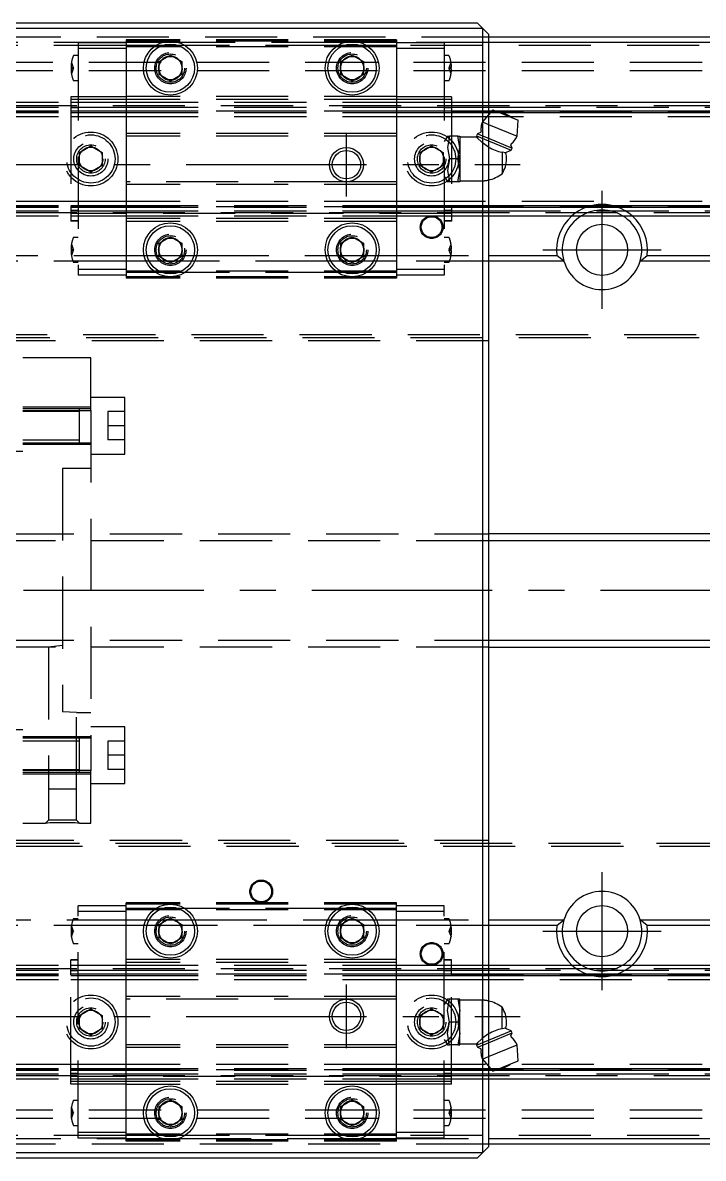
# Model space of a CAD drawing. Extents: x -12 to 851, y -348 to 120.
# Drawn here: x 308 to 427.8, y -100 to 100 of the extents above; entities that cross this region are included whole.
import ezdxf

# ---------------------------------------------------------------- set-up
doc = ezdxf.new("R2010")
doc.units = 0
doc.linetypes.add('CENTER', pattern=[50.8, 31.75, -6.35, 6.35, -6.35])
doc.linetypes.add('DASHED', pattern=[19.05, 12.7, -6.35])
doc.layers.get('0').update_dxf_attribs({"linetype": 'CONTINUOUS'})
doc.layers.add('CENTER', color=1, linetype='CENTER')

msp = doc.modelspace()

# ---------------------------------------------------------------- linework, layer by layer
at = {"color": 7, "linetype": 'CONTINUOUS'}
for p, q in [((192, 100), (388, 100)), ((388, 100), (389, 99)), ((389, 99), (191, 99)), ((389, 99), (390, 98)), ((389, -99), (389, 99)), ((390, 98), (390, -98)), ((390, 97.5), (578, 97.5)), ((579, 96.5), (390, 96.5)), ((332, 93.15), (334, 94.31)), ((334, 94.31), (336, 93.15)), ((364, 93.15), (366, 94.31)), ((366, 94.31), (368, 93.15)), ((332, 90.85), (332, 93.15)), ((336, 93.15), (336, 90.85)), ((364, 90.85), (364, 93.15)), ((368, 93.15), (368, 90.85)), ((334, 89.69), (332, 90.85)), ((336, 90.85), (334, 89.69)), ((366, 89.69), (364, 90.85)), ((368, 90.85), (366, 89.69)), ((390, 86), (580, 86)), ((390.8, 84.68), (390, 83.76)), ((390, 84.48), (390.63, 84.48)), ((390, 84.2), (390.38, 84.2)), ((390.8, 84.68), (395.23, 82.84)), ((391.27, 84.48), (580, 84.48)), ((391.95, 84.2), (580, 84.2)), ((390, 82.09), (395.03, 80)), ((395.03, 80), (395.23, 82.84)), ((390, 79.66), (394.17, 77.93)), ((390, 79.22), (394.02, 77.56)), ((394.17, 77.93), (393.96, 78.44)), ((393.06, 77.07), (392.4, 77.18)), ((392.4, 77.18), (392.4, 73.4)), ((392.9, 77.09), (394.02, 77.56)), ((394.02, 77.56), (394.17, 77.93)), ((390, 67.8), (580, 67.8)), ((390, 67.52), (580, 67.52)), ((390, 66), (580, 66)), ((332, 61.15), (334, 62.31)), ((334, 62.31), (336, 61.15)), ((364, 61.15), (366, 62.31)), ((366, 62.31), (368, 61.15)), ((332, 58.85), (332, 61.15)), ((336, 61.15), (336, 58.85)), ((364, 58.85), (364, 61.15)), ((368, 61.15), (368, 58.85)), ((334, 57.69), (332, 58.85)), ((336, 58.85), (334, 57.69)), ((366, 57.69), (364, 58.85)), ((368, 58.85), (366, 57.69)), ((390, 59), (402.06, 59)), ((403.29, 58), (390, 58)), ((403.29, 58), (402.06, 59)), ((416.71, 58), (417.94, 59)), ((523.29, 58), (416.71, 58)), ((417.94, 59), (522.06, 59)), ((523, 10), (390, 10)), ((390, -10), (523, -10)), ((332, -58.85), (334, -57.69)), ((334, -57.69), (336, -58.85)), ((364, -58.85), (366, -57.69)), ((366, -57.69), (368, -58.85)), ((390, -58), (403.29, -58)), ((402.06, -59), (403.29, -58)), ((416.71, -58), (523.29, -58)), ((417.94, -59), (416.71, -58)), ((332, -61.15), (332, -58.85)), ((336, -58.85), (336, -61.15)), ((364, -61.15), (364, -58.85)), ((368, -58.85), (368, -61.15)), ((402.06, -59), (390, -59)), ((522.06, -59), (417.94, -59)), ((334, -62.31), (332, -61.15)), ((336, -61.15), (334, -62.31)), ((366, -62.31), (364, -61.15)), ((368, -61.15), (366, -62.31)), ((390, -66), (580, -66)), ((390, -67.52), (580, -67.52)), ((390, -67.8), (580, -67.8)), ((392.4, -77.18), (392.4, -73.4)), ((390, -79.22), (394.02, -77.56)), ((390, -79.66), (394.17, -77.93)), ((393.06, -77.07), (392.4, -77.18)), ((394.02, -77.56), (392.9, -77.09)), ((393.96, -78.44), (394.17, -77.93)), ((394.17, -77.93), (394.02, -77.56)), ((390, -82.09), (395.03, -80)), ((395.23, -82.84), (395.03, -80)), ((390, -83.76), (390.8, -84.68)), ((390.8, -84.68), (395.23, -82.84)), ((390, -84.2), (390.38, -84.2)), ((390, -84.48), (390.63, -84.48)), ((390, -86), (580, -86)), ((391.27, -84.48), (580, -84.48)), ((391.95, -84.2), (580, -84.2)), ((332, -90.85), (334, -89.69)), ((334, -89.69), (336, -90.85)), ((364, -90.85), (366, -89.69)), ((366, -89.69), (368, -90.85)), ((332, -93.15), (332, -90.85)), ((336, -90.85), (336, -93.15)), ((364, -93.15), (364, -90.85)), ((368, -90.85), (368, -93.15)), ((334, -94.31), (332, -93.15)), ((336, -93.15), (334, -94.31)), ((366, -94.31), (364, -93.15)), ((368, -93.15), (366, -94.31)), ((390, -98), (389, -99)), ((390, -96.5), (579, -96.5)), ((578, -97.5), (390, -97.5)), ((191, -99), (389, -99)), ((388, -100), (192, -100)), ((389, -99), (388, -100))]:
    msp.add_line(p, q, dxfattribs=at)
at = {"color": 3, "linetype": 'DASHED'}
for p, q in [((302, 97.5), (390, 97.5)), ((326.2, 96.5), (302, 96.5)), ((326.2, 96.45), (317.77, 96.45)), ((317.77, 96.45), (317.77, 95.45)), ((326.2, 97), (326.2, 96)), ((373.8, 97), (326.2, 97)), ((373.8, 96.75), (326.2, 96.75)), ((332.48, 96.5), (326.2, 96.5)), ((335.52, 96.5), (332.48, 96.5)), ((364.48, 96.5), (335.52, 96.5)), ((367.52, 96.5), (364.48, 96.5)), ((373.8, 96.5), (367.52, 96.5)), ((373.8, 97), (373.8, 96)), ((390, 96.5), (373.8, 96.5)), ((382.23, 96.45), (373.8, 96.45)), ((579.5, 96), (373.8, 96)), ((382.23, 96.45), (382.23, 95.45)), ((326.2, 96), (253.8, 96)), ((317.77, 94.2), (316.99, 94.2)), ((317.77, 95.45), (317.77, 56.55)), ((326.2, 95.45), (317.77, 95.45)), ((326.2, 96), (326.2, 87)), ((331.44, 96), (326.2, 96)), ((373.8, 95.75), (326.2, 95.75)), ((332.56, 96), (331.44, 96)), ((335.44, 96), (332.56, 96)), ((336.56, 96), (335.44, 96)), ((363.44, 96), (336.56, 96)), ((364.56, 96), (363.44, 96)), ((367.44, 96), (364.56, 96)), ((368.56, 96), (367.44, 96)), ((373.8, 96), (368.56, 96)), ((373.8, 96), (373.8, 87)), ((382.23, 95.45), (373.8, 95.45)), ((382.23, 95.45), (382.23, 56.55)), ((383.01, 94.2), (382.23, 94.2)), ((580, 93), (0, 93)), ((316.5, 92.1), (316.58, 92.1)), ((316.58, 93), (316.9, 92.1)), ((316.58, 92.1), (316.9, 92.1)), ((316.58, 92.1), (316.58, 91.9)), ((316.9, 92.1), (316.94, 92)), ((331.5, 92), (331.53, 92.41)), ((363.5, 92), (363.53, 92.41)), ((383.1, 92.1), (383.06, 92)), ((383.1, 92.1), (383.42, 93)), ((383.42, 92.1), (383.1, 92.1)), ((383.42, 91.9), (383.42, 92.1)), ((383.42, 92.1), (383.5, 92.1)), ((580, 91.5), (0, 91.5)), ((316.58, 91.9), (316.5, 91.9)), ((316.9, 91.9), (316.58, 91)), ((316.58, 91.9), (316.9, 91.9)), ((316.9, 91.9), (316.94, 92)), ((383.1, 91.9), (383.06, 92)), ((383.42, 91), (383.1, 91.9)), ((383.42, 91.9), (383.1, 91.9)), ((383.5, 91.9), (383.42, 91.9)), ((316.99, 89.8), (317.77, 89.8)), ((382.23, 89.8), (383.01, 89.8)), ((263.5, 86), (316.5, 86)), ((317.77, 86.93), (316.5, 86.93)), ((316.5, 86.93), (316.5, 84.33)), ((317.77, 86.92), (316.5, 86.92)), ((317.77, 86.46), (316.5, 86.46)), ((316.5, 86), (326.2, 86)), ((326.2, 86.93), (317.77, 86.93)), ((326.2, 86.46), (317.77, 86.46)), ((326.2, 87), (326.2, 86.5)), ((373.8, 87), (326.2, 87)), ((326.2, 86.5), (326.2, 80.5)), ((373.8, 86.5), (326.2, 86.5)), ((326.2, 86), (373.8, 86)), ((373.8, 87), (373.8, 86.5)), ((382.23, 86.93), (373.8, 86.93)), ((373.8, 86.5), (373.8, 80.5)), ((382.23, 86.46), (373.8, 86.46)), ((373.8, 86), (383.5, 86)), ((383.5, 86.93), (382.23, 86.93)), ((383.5, 86.92), (382.23, 86.92)), ((383.5, 86.46), (382.23, 86.46)), ((383.5, 86.93), (383.5, 84.33)), ((383.5, 86), (390, 86)), ((0, 85.4), (580, 85.4)), ((263.5, 85.15), (316.5, 85.15)), ((263.5, 84.48), (316.5, 84.48)), ((263.5, 84.42), (316.5, 84.42)), ((263.5, 84.2), (316.5, 84.2)), ((316.5, 85.15), (326.2, 85.15)), ((316.5, 85.08), (317.77, 85.08)), ((316.5, 84.48), (326.2, 84.48)), ((326.2, 84.42), (316.5, 84.42)), ((316.5, 84.33), (316.5, 67.67)), ((316.5, 84.2), (326.2, 84.2)), ((326.2, 85.15), (373.8, 85.15)), ((326.2, 84.48), (373.8, 84.48)), ((373.8, 84.42), (326.2, 84.42)), ((326.2, 84.2), (373.8, 84.2)), ((373.8, 85.15), (383.5, 85.15)), ((373.8, 84.48), (383.5, 84.48)), ((383.5, 84.42), (373.8, 84.42)), ((373.8, 84.2), (383.5, 84.2)), ((382.23, 85.08), (383.5, 85.08)), ((383.5, 85.15), (390, 85.15)), ((383.5, 84.48), (390, 84.48)), ((383.5, 84.42), (580, 84.42)), ((383.5, 84.33), (383.5, 67.67)), ((383.5, 84.2), (390, 84.2)), ((390, 85.15), (580, 85.15)), ((390.38, 84.2), (391.95, 84.2)), ((390.63, 84.48), (391.27, 84.48)), ((263.5, 83.5), (316.5, 83.5)), ((316.5, 83.5), (326.2, 83.5)), ((326.2, 83.5), (373.8, 83.5)), ((373.8, 83.5), (383.5, 83.5)), ((383.5, 83.5), (580, 83.5)), ((390, 83.76), (388.93, 82.53)), ((388.93, 82.53), (390, 82.09)), ((326.2, 80.5), (326.2, 80)), ((373.8, 80.5), (326.2, 80.5)), ((373.8, 80.5), (373.8, 80)), ((388.07, 80.45), (387.92, 80.08)), ((387.92, 80.08), (388.1, 79.64)), ((387.92, 80.08), (390, 79.22)), ((388.58, 80.66), (388.07, 80.45)), ((388.07, 80.45), (390, 79.66)), ((318, 77.15), (320, 78.31)), ((320, 78.31), (322, 77.15)), ((326.2, 80), (326.2, 72)), ((373.8, 80), (326.2, 80)), ((373.8, 80), (373.8, 72)), ((378, 77.15), (380, 78.31)), ((380, 78.31), (382, 77.15)), ((382.78, 80), (382.23, 79.06)), ((382.78, 80), (383.13, 80)), ((383.13, 80), (382.78, 78)), ((384.6, 80), (383.13, 80)), ((384.6, 80), (384.96, 80)), ((384.96, 78), (384.6, 80)), ((384.96, 80), (384.96, 78)), ((387.92, 79.85), (384.96, 79.85)), ((388.96, 78.83), (387.92, 79.85)), ((390, 78.1), (388.96, 78.83)), ((388.96, 78.83), (388.96, 72.15)), ((317.5, 76), (317.53, 76.41)), ((318, 74.85), (318, 77.15)), ((322, 77.15), (322, 74.85)), ((377.5, 76), (377.53, 76.41)), ((378, 74.85), (378, 77.15)), ((382, 77.15), (382, 74.85)), ((382.78, 78), (383.13, 76)), ((384.6, 76), (384.96, 78)), ((384.96, 78), (384.96, 74)), ((320, 73.69), (318, 74.85)), ((322, 74.85), (320, 73.69)), ((380, 73.69), (378, 74.85)), ((382, 74.85), (380, 73.69)), ((383.13, 76), (382.78, 74)), ((384.6, 76), (383.13, 76)), ((384.96, 74), (384.6, 76)), ((382.23, 72.94), (382.78, 72)), ((382.78, 74), (383.13, 72)), ((384.6, 72), (384.96, 74)), ((384.96, 74), (384.96, 72)), ((384.96, 72.15), (388.96, 72.15)), ((326.2, 72), (326.2, 71.5)), ((365, 72), (326.2, 72)), ((326.2, 71.5), (326.2, 65.5)), ((373.8, 71.5), (326.2, 71.5)), ((373.8, 72), (365, 72)), ((373.8, 72), (373.8, 71.5)), ((373.8, 71.5), (373.8, 65.5)), ((383.13, 72), (382.78, 72)), ((384.6, 72), (383.13, 72)), ((384.96, 72), (384.6, 72)), ((316.5, 68.5), (263.5, 68.5)), ((326.2, 68.5), (316.5, 68.5)), ((373.8, 68.5), (326.2, 68.5)), ((383.5, 68.5), (373.8, 68.5)), ((580, 68.5), (383.5, 68.5)), ((0, 66.6), (580, 66.6)), ((263.5, 67.8), (316.5, 67.8)), ((263.5, 67.58), (316.5, 67.58)), ((263.5, 67.52), (316.5, 67.52)), ((263.5, 66.85), (316.5, 66.85)), ((263.5, 66), (316.5, 66)), ((316.5, 67.8), (326.2, 67.8)), ((316.5, 67.67), (316.5, 65.07)), ((326.2, 67.58), (316.5, 67.58)), ((316.5, 67.52), (326.2, 67.52)), ((317.77, 66.92), (316.5, 66.92)), ((316.5, 66.85), (326.2, 66.85)), ((383.5, 66.4), (316.5, 66.4)), ((316.5, 66), (326.2, 66)), ((326.2, 67.8), (373.8, 67.8)), ((373.8, 67.58), (326.2, 67.58)), ((326.2, 67.52), (373.8, 67.52)), ((326.2, 66.85), (373.8, 66.85)), ((326.2, 66), (373.8, 66)), ((373.8, 67.8), (383.5, 67.8)), ((383.5, 67.58), (373.8, 67.58)), ((373.8, 67.52), (383.5, 67.52)), ((373.8, 66.85), (383.5, 66.85)), ((373.8, 66), (383.5, 66)), ((383.5, 66.92), (382.23, 66.92)), ((383.5, 67.8), (390, 67.8)), ((383.5, 67.67), (383.5, 65.07)), ((383.5, 67.58), (580, 67.58)), ((383.5, 67.52), (390, 67.52)), ((383.5, 66.85), (390, 66.85)), ((383.5, 66), (390, 66)), ((390, 66.85), (580, 66.85)), ((317.77, 65.08), (316.5, 65.08)), ((317.77, 65.07), (316.5, 65.07)), ((326.2, 65.5), (326.2, 65)), ((373.8, 65.5), (326.2, 65.5)), ((326.2, 65), (326.2, 56)), ((373.8, 65), (326.2, 65)), ((373.8, 65.5), (373.8, 65)), ((373.8, 65), (373.8, 56)), ((383.5, 65.08), (382.23, 65.08)), ((383.5, 65.07), (382.23, 65.07)), ((317.77, 62.2), (316.99, 62.2)), ((383.01, 62.2), (382.23, 62.2)), ((316.5, 60.1), (316.58, 60.1)), ((316.58, 61), (316.9, 60.1)), ((316.58, 60.1), (316.9, 60.1)), ((316.58, 60.1), (316.58, 59.9)), ((316.9, 60.1), (316.94, 60)), ((336.48, 60.29), (336.5, 60)), ((363.5, 60), (363.53, 60.41)), ((383.1, 60.1), (383.06, 60)), ((383.1, 60.1), (383.42, 61)), ((383.42, 60.1), (383.1, 60.1)), ((383.42, 59.9), (383.42, 60.1)), ((383.42, 60.1), (383.5, 60.1)), ((326.2, 58), (296.71, 58)), ((297.94, 59), (326.2, 59)), ((316.58, 59.9), (316.5, 59.9)), ((316.9, 59.9), (316.58, 59)), ((316.58, 59.9), (316.9, 59.9)), ((316.9, 59.9), (316.94, 60)), ((326.2, 59), (329.36, 59)), ((329.69, 58), (326.2, 58)), ((329.36, 59), (329.87, 59)), ((330.25, 58), (329.69, 58)), ((329.87, 59), (331.44, 59)), ((332.11, 58), (330.25, 58)), ((331.44, 59), (331.71, 59)), ((331.71, 59), (332, 59)), ((332, 59), (332.15, 59)), ((332.5, 58), (332.11, 58)), ((332.15, 59), (332.2, 59)), ((332.2, 59), (335.8, 59)), ((333.36, 58), (332.5, 58)), ((333.46, 58), (333.36, 58)), ((333.5, 58), (333.46, 58)), ((334.5, 58), (333.5, 58)), ((334.54, 58), (334.5, 58)), ((334.64, 58), (334.54, 58)), ((335.5, 58), (334.64, 58)), ((335.89, 58), (335.5, 58)), ((335.8, 59), (335.85, 59)), ((335.85, 59), (336, 59)), ((337.75, 58), (335.89, 58)), ((336, 59), (336.29, 59)), ((336.29, 59), (336.56, 59)), ((336.56, 59), (338.13, 59)), ((338.31, 58), (337.75, 58)), ((338.13, 59), (338.64, 59)), ((361.69, 58), (338.31, 58)), ((338.64, 59), (361.36, 59)), ((361.36, 59), (361.87, 59)), ((362.25, 58), (361.69, 58)), ((361.87, 59), (363.44, 59)), ((364.11, 58), (362.25, 58)), ((363.44, 59), (363.71, 59)), ((363.71, 59), (364, 59)), ((364, 59), (364.15, 59)), ((364.5, 58), (364.11, 58)), ((364.15, 59), (364.2, 59)), ((364.2, 59), (367.8, 59)), ((365.36, 58), (364.5, 58)), ((365.46, 58), (365.36, 58)), ((365.5, 58), (365.46, 58)), ((366.5, 58), (365.5, 58)), ((366.54, 58), (366.5, 58)), ((366.64, 58), (366.54, 58)), ((367.5, 58), (366.64, 58)), ((367.89, 58), (367.5, 58)), ((367.8, 59), (367.85, 59)), ((367.85, 59), (368, 59)), ((369.75, 58), (367.89, 58)), ((368, 59), (368.29, 59)), ((368.29, 59), (368.56, 59)), ((368.56, 59), (370.13, 59)), ((370.31, 58), (369.75, 58)), ((370.13, 59), (370.64, 59)), ((373.8, 58), (370.31, 58)), ((370.64, 59), (373.8, 59)), ((373.8, 59), (390, 59)), ((390, 58), (373.8, 58)), ((383.1, 59.9), (383.06, 60)), ((383.42, 59), (383.1, 59.9)), ((383.42, 59.9), (383.1, 59.9)), ((383.5, 59.9), (383.42, 59.9)), ((316.99, 57.8), (317.77, 57.8)), ((326.2, 56.55), (317.77, 56.55)), ((317.77, 56.55), (317.77, 55.55)), ((373.8, 56.25), (326.2, 56.25)), ((382.23, 56.55), (373.8, 56.55)), ((382.23, 57.8), (383.01, 57.8)), ((382.23, 56.55), (382.23, 55.55)), ((326.2, 55.55), (317.77, 55.55)), ((326.2, 56), (326.2, 55)), ((331.44, 56), (326.2, 56)), ((373.8, 55.25), (326.2, 55.25)), ((373.8, 55), (326.2, 55)), ((332.56, 56), (331.44, 56)), ((335.44, 56), (332.56, 56)), ((336.56, 56), (335.44, 56)), ((363.44, 56), (336.56, 56)), ((364.56, 56), (363.44, 56)), ((367.44, 56), (364.56, 56)), ((368.56, 56), (367.44, 56)), ((373.8, 56), (368.56, 56)), ((373.8, 56), (373.8, 55)), ((382.23, 55.55), (373.8, 55.55)), ((579.5, 44.5), (0.5, 44.5)), ((579, 45), (1, 45)), ((390, 44), (190, 44)), ((320, 41), (308, 41)), ((320, 31.7), (320, 41)), ((326, 34.01), (320, 34.01)), ((326, 24.01), (326, 34.01)), ((320, 32.26), (308, 32.26)), ((318.01, 32.01), (308, 32.01)), ((320, 32.01), (318, 32.01)), ((318, 31.51), (318, 32.01)), ((318, 26.01), (318, 32.01)), ((308, 31.7), (320, 31.7)), ((318, 31.51), (308, 31.51)), ((318, 26.51), (318, 31.51)), ((320, 31.7), (320, -31.7)), ((326, 31.51), (323, 31.51)), ((323, 31.51), (323, 29.01)), ((326, 29.01), (323, 29.01)), ((323, 29.01), (323, 26.51)), ((308, 26.51), (318, 26.51)), ((308, 26.01), (318.01, 26.01)), ((318, 26.01), (318, 26.51)), ((318, 26.01), (320, 26.01)), ((326, 26.51), (323, 26.51)), ((308, 24.5), (306.5, 24.5)), ((308, 25.76), (320, 25.76)), ((320, 24.01), (326, 24.01)), ((320, 21.5), (315, 21.5)), ((315, 21.5), (315, -21.36)), ((190, 10), (390, 10)), ((390, 8.75), (190, 8.75)), ((190, -8.75), (390, -8.75)), ((315, -9.69), (312.54, -10)), ((390, -10), (190, -10)), ((312.54, -10), (312.54, -35)), ((317.46, -21.5), (315, -21.36)), ((317.46, -35), (317.46, -21.5)), ((317.46, -21.5), (320, -21.5)), ((306.5, -24.5), (308, -24.5)), ((320, -25.76), (308, -25.76)), ((326, -24.01), (320, -24.01)), ((326, -34.01), (326, -24.01)), ((318.01, -26.01), (308, -26.01)), ((318, -26.51), (308, -26.51)), ((320, -26.01), (318, -26.01)), ((318, -32.01), (318, -26.01)), ((318, -32.01), (318, -26.01)), ((326, -26.51), (323, -26.51)), ((323, -26.51), (323, -29.01)), ((323, -29.01), (323, -31.51)), ((326, -29.01), (323, -29.01)), ((308, -31.51), (318, -31.51)), ((320, -31.7), (308, -31.7)), ((320, -41), (320, -31.7)), ((326, -31.51), (323, -31.51)), ((308, -32.01), (318.01, -32.01)), ((308, -32.26), (320, -32.26)), ((318, -32.01), (320, -32.01)), ((318, -32.01), (318, -32.01)), ((317.46, -35), (312.54, -35)), ((312.55, -35), (312.55, -40.45)), ((317.45, -40.45), (317.45, -35)), ((320, -34.01), (326, -34.01)), ((308, -41), (312, -41)), ((312.55, -40.45), (312, -41)), ((317.45, -40.45), (312.55, -40.45)), ((318, -41), (317.45, -40.45)), ((318, -41), (320, -41)), ((190, -44), (390, -44)), ((0.5, -44.5), (579.5, -44.5)), ((1, -45), (579, -45)), ((326.2, -55.55), (317.77, -55.55)), ((317.77, -56.55), (317.77, -55.55)), ((326.2, -56), (326.2, -55)), ((373.8, -55), (326.2, -55)), ((373.8, -55.25), (326.2, -55.25)), ((326.2, -65), (326.2, -56)), ((331.44, -56), (326.2, -56)), ((332.56, -56), (331.44, -56)), ((335.44, -56), (332.56, -56)), ((336.56, -56), (335.44, -56)), ((363.44, -56), (336.56, -56)), ((364.56, -56), (363.44, -56)), ((367.44, -56), (364.56, -56)), ((368.56, -56), (367.44, -56)), ((373.8, -56), (368.56, -56)), ((373.8, -56), (373.8, -55)), ((382.23, -55.55), (373.8, -55.55)), ((373.8, -65), (373.8, -56)), ((382.23, -56.55), (382.23, -55.55)), ((296.71, -58), (326.2, -58)), ((317.77, -57.8), (316.99, -57.8)), ((317.77, -95.45), (317.77, -56.55)), ((326.2, -56.55), (317.77, -56.55)), ((373.8, -56.25), (326.2, -56.25)), ((326.2, -58), (329.69, -58)), ((329.69, -58), (330.25, -58)), ((330.25, -58), (332.11, -58)), ((332.11, -58), (332.5, -58)), ((332.5, -58), (333.36, -58)), ((333.36, -58), (333.46, -58)), ((333.46, -58), (333.5, -58)), ((333.5, -58), (334.5, -58)), ((334.5, -58), (334.54, -58)), ((334.54, -58), (334.64, -58)), ((334.64, -58), (335.5, -58)), ((335.5, -58), (335.89, -58)), ((335.89, -58), (337.75, -58)), ((337.75, -58), (338.31, -58)), ((338.31, -58), (361.69, -58)), ((361.69, -58), (362.25, -58)), ((362.25, -58), (364.11, -58)), ((364.11, -58), (364.5, -58)), ((364.5, -58), (365.36, -58)), ((365.36, -58), (365.46, -58)), ((365.46, -58), (365.5, -58)), ((365.5, -58), (366.5, -58)), ((366.5, -58), (366.54, -58)), ((366.54, -58), (366.64, -58)), ((366.64, -58), (367.5, -58)), ((367.5, -58), (367.89, -58)), ((367.89, -58), (369.75, -58)), ((369.75, -58), (370.31, -58)), ((370.31, -58), (373.8, -58)), ((382.23, -56.55), (373.8, -56.55)), ((373.8, -58), (390, -58)), ((382.23, -95.45), (382.23, -56.55)), ((383.01, -57.8), (382.23, -57.8)), ((326.2, -59), (297.94, -59)), ((316.58, -59.9), (316.5, -59.9)), ((316.9, -59.9), (316.58, -59)), ((316.58, -59.9), (316.9, -59.9)), ((316.58, -60.1), (316.58, -59.9)), ((316.9, -59.9), (316.94, -60)), ((316.9, -60.1), (316.94, -60)), ((329.36, -59), (326.2, -59)), ((329.87, -59), (329.36, -59)), ((331.44, -59), (329.87, -59)), ((331.71, -59), (331.44, -59)), ((331.5, -60), (331.53, -59.59)), ((332, -59), (331.71, -59)), ((332.15, -59), (332, -59)), ((332.2, -59), (332.15, -59)), ((335.8, -59), (332.2, -59)), ((335.85, -59), (335.8, -59)), ((336, -59), (335.85, -59)), ((336.29, -59), (336, -59)), ((336.56, -59), (336.29, -59)), ((338.13, -59), (336.56, -59)), ((338.64, -59), (338.13, -59)), ((361.36, -59), (338.64, -59)), ((361.87, -59), (361.36, -59)), ((363.44, -59), (361.87, -59)), ((363.71, -59), (363.44, -59)), ((363.5, -60), (363.53, -59.59)), ((364, -59), (363.71, -59)), ((364.15, -59), (364, -59)), ((364.2, -59), (364.15, -59)), ((367.8, -59), (364.2, -59)), ((367.85, -59), (367.8, -59)), ((368, -59), (367.85, -59)), ((368.29, -59), (368, -59)), ((368.56, -59), (368.29, -59)), ((370.13, -59), (368.56, -59)), ((370.64, -59), (370.13, -59)), ((373.8, -59), (370.64, -59)), ((390, -59), (373.8, -59)), ((383.1, -59.9), (383.06, -60)), ((383.1, -60.1), (383.06, -60)), ((383.42, -59), (383.1, -59.9)), ((383.42, -59.9), (383.1, -59.9)), ((383.5, -59.9), (383.42, -59.9)), ((383.42, -59.9), (383.42, -60.1)), ((316.5, -60.1), (316.58, -60.1)), ((316.58, -61), (316.9, -60.1)), ((316.58, -60.1), (316.9, -60.1)), ((383.1, -60.1), (383.42, -61)), ((383.42, -60.1), (383.1, -60.1)), ((383.42, -60.1), (383.5, -60.1)), ((316.99, -62.2), (317.77, -62.2)), ((382.23, -62.2), (383.01, -62.2)), ((263.5, -66), (316.5, -66)), ((317.77, -65.07), (316.5, -65.07)), ((316.5, -67.67), (316.5, -65.07)), ((317.77, -65.08), (316.5, -65.08)), ((316.5, -66), (326.2, -66)), ((326.2, -65.5), (326.2, -65)), ((373.8, -65), (326.2, -65)), ((326.2, -71.5), (326.2, -65.5)), ((373.8, -65.5), (326.2, -65.5)), ((326.2, -66), (373.8, -66)), ((373.8, -65.5), (373.8, -65)), ((373.8, -71.5), (373.8, -65.5)), ((373.8, -66), (383.5, -66)), ((383.5, -65.07), (382.23, -65.07)), ((383.5, -65.08), (382.23, -65.08)), ((383.5, -67.67), (383.5, -65.07)), ((383.5, -66), (390, -66)), ((0, -66.6), (580, -66.6)), ((263.5, -66.85), (316.5, -66.85)), ((263.5, -67.52), (316.5, -67.52)), ((263.5, -67.58), (316.5, -67.58)), ((263.5, -67.8), (316.5, -67.8)), ((316.5, -66.85), (326.2, -66.85)), ((316.5, -66.92), (317.77, -66.92)), ((316.5, -67.52), (326.2, -67.52)), ((326.2, -67.58), (316.5, -67.58)), ((316.5, -84.33), (316.5, -67.67)), ((316.5, -67.8), (326.2, -67.8)), ((326.2, -66.85), (373.8, -66.85)), ((326.2, -67.52), (373.8, -67.52)), ((373.8, -67.58), (326.2, -67.58)), ((326.2, -67.8), (373.8, -67.8)), ((373.8, -66.85), (383.5, -66.85)), ((373.8, -67.52), (383.5, -67.52)), ((383.5, -67.58), (373.8, -67.58)), ((373.8, -67.8), (383.5, -67.8)), ((382.23, -66.92), (383.5, -66.92)), ((383.5, -66.85), (390, -66.85)), ((383.5, -67.52), (390, -67.52)), ((383.5, -67.58), (580, -67.58)), ((383.5, -84.33), (383.5, -67.67)), ((383.5, -67.8), (390, -67.8)), ((390, -66.85), (580, -66.85)), ((263.5, -68.5), (316.5, -68.5)), ((316.5, -68.5), (326.2, -68.5)), ((326.2, -68.5), (373.8, -68.5)), ((373.8, -68.5), (383.5, -68.5)), ((383.5, -68.5), (580, -68.5)), ((326.2, -72), (326.2, -71.5)), ((373.8, -71.5), (326.2, -71.5)), ((326.2, -80), (326.2, -72)), ((365, -72), (326.2, -72)), ((373.8, -72), (365, -72)), ((373.8, -72), (373.8, -71.5)), ((373.8, -80), (373.8, -72)), ((382.78, -72), (382.23, -72.94)), ((383.13, -72), (382.78, -72)), ((382.78, -74), (383.13, -72)), ((384.6, -72), (383.13, -72)), ((384.96, -72), (384.6, -72)), ((384.6, -72), (384.96, -74)), ((384.96, -74), (384.96, -72)), ((318, -74.85), (320, -73.69)), ((320, -73.69), (322, -74.85)), ((378, -74.85), (380, -73.69)), ((380, -73.69), (382, -74.85)), ((383.13, -76), (382.78, -74)), ((384.96, -74), (384.6, -76)), ((388.96, -72.15), (384.96, -72.15)), ((384.96, -78), (384.96, -74)), ((388.96, -78.83), (388.96, -72.15)), ((317.5, -76), (317.53, -75.59)), ((318, -77.15), (318, -74.85)), ((322, -74.85), (322, -77.15)), ((377.5, -76), (377.53, -75.59)), ((378, -77.15), (378, -74.85)), ((382, -74.85), (382, -77.15)), ((382.78, -78), (383.13, -76)), ((384.6, -76), (383.13, -76)), ((384.6, -76), (384.96, -78)), ((320, -78.31), (318, -77.15)), ((322, -77.15), (320, -78.31)), ((380, -78.31), (378, -77.15)), ((382, -77.15), (380, -78.31)), ((383.13, -80), (382.78, -78)), ((384.96, -78), (384.6, -80)), ((384.96, -80), (384.96, -78)), ((326.2, -80.5), (326.2, -80)), ((373.8, -80), (326.2, -80)), ((373.8, -80.5), (373.8, -80)), ((382.23, -79.06), (382.78, -80)), ((382.78, -80), (383.13, -80)), ((384.6, -80), (383.13, -80)), ((384.6, -80), (384.96, -80)), ((384.96, -79.85), (387.92, -79.85)), ((388.96, -78.83), (387.92, -79.85)), ((387.92, -80.08), (390, -79.22)), ((388.1, -79.64), (387.92, -80.08)), ((388.07, -80.45), (390, -79.66)), ((390, -78.1), (388.96, -78.83)), ((326.2, -86.5), (326.2, -80.5)), ((373.8, -80.5), (326.2, -80.5)), ((373.8, -86.5), (373.8, -80.5)), ((387.92, -80.08), (388.07, -80.45)), ((388.07, -80.45), (388.58, -80.66)), ((316.5, -83.5), (263.5, -83.5)), ((326.2, -83.5), (316.5, -83.5)), ((373.8, -83.5), (326.2, -83.5)), ((383.5, -83.5), (373.8, -83.5)), ((580, -83.5), (383.5, -83.5)), ((388.93, -82.53), (390, -82.09)), ((388.93, -82.53), (390, -83.76)), ((0, -85.4), (580, -85.4)), ((263.5, -84.2), (316.5, -84.2)), ((263.5, -84.42), (316.5, -84.42)), ((263.5, -84.48), (316.5, -84.48)), ((263.5, -85.15), (316.5, -85.15)), ((263.5, -86), (316.5, -86)), ((316.5, -84.2), (326.2, -84.2)), ((316.5, -86.93), (316.5, -84.33)), ((326.2, -84.42), (316.5, -84.42)), ((316.5, -84.48), (326.2, -84.48)), ((317.77, -85.08), (316.5, -85.08)), ((316.5, -85.15), (326.2, -85.15)), ((383.5, -85.6), (316.5, -85.6)), ((316.5, -86), (326.2, -86)), ((326.2, -84.2), (373.8, -84.2)), ((373.8, -84.42), (326.2, -84.42)), ((326.2, -84.48), (373.8, -84.48)), ((326.2, -85.15), (373.8, -85.15)), ((326.2, -86), (373.8, -86)), ((373.8, -84.2), (383.5, -84.2)), ((383.5, -84.42), (373.8, -84.42)), ((373.8, -84.48), (383.5, -84.48)), ((373.8, -85.15), (383.5, -85.15)), ((373.8, -86), (383.5, -86)), ((383.5, -85.08), (382.23, -85.08)), ((383.5, -84.2), (390, -84.2)), ((383.5, -86.93), (383.5, -84.33)), ((383.5, -84.42), (580, -84.42)), ((383.5, -84.48), (390, -84.48)), ((383.5, -85.15), (390, -85.15)), ((383.5, -86), (390, -86)), ((390, -85.15), (580, -85.15)), ((390.38, -84.2), (391.95, -84.2)), ((390.63, -84.48), (391.27, -84.48)), ((317.77, -86.46), (316.5, -86.46)), ((317.77, -86.92), (316.5, -86.92)), ((317.77, -86.93), (316.5, -86.93)), ((326.2, -86.46), (317.77, -86.46)), ((326.2, -86.93), (317.77, -86.93)), ((326.2, -87), (326.2, -86.5)), ((373.8, -86.5), (326.2, -86.5)), ((326.2, -96), (326.2, -87)), ((373.8, -87), (326.2, -87)), ((382.23, -86.46), (373.8, -86.46)), ((373.8, -87), (373.8, -86.5)), ((382.23, -86.93), (373.8, -86.93)), ((373.8, -96), (373.8, -87)), ((383.5, -86.46), (382.23, -86.46)), ((383.5, -86.92), (382.23, -86.92)), ((383.5, -86.93), (382.23, -86.93)), ((317.77, -89.8), (316.99, -89.8)), ((383.01, -89.8), (382.23, -89.8)), ((580, -91.5), (0, -91.5)), ((316.58, -91.9), (316.5, -91.9)), ((316.9, -91.9), (316.58, -91)), ((316.58, -91.9), (316.9, -91.9)), ((316.58, -92.1), (316.58, -91.9)), ((316.9, -91.9), (316.94, -92)), ((316.9, -92.1), (316.94, -92)), ((331.5, -92), (331.53, -91.59)), ((363.5, -92), (363.53, -91.59)), ((383.1, -91.9), (383.06, -92)), ((383.1, -92.1), (383.06, -92)), ((383.42, -91), (383.1, -91.9)), ((383.42, -91.9), (383.1, -91.9)), ((383.5, -91.9), (383.42, -91.9)), ((383.42, -91.9), (383.42, -92.1)), ((580, -93), (0, -93)), ((316.5, -92.1), (316.58, -92.1)), ((316.58, -93), (316.9, -92.1)), ((316.58, -92.1), (316.9, -92.1)), ((383.1, -92.1), (383.42, -93)), ((383.42, -92.1), (383.1, -92.1)), ((383.42, -92.1), (383.5, -92.1)), ((326.2, -96), (253.8, -96)), ((316.99, -94.2), (317.77, -94.2)), ((326.2, -95.45), (317.77, -95.45)), ((317.77, -96.45), (317.77, -95.45)), ((373.8, -95.75), (326.2, -95.75)), ((326.2, -97), (326.2, -96)), ((331.44, -96), (326.2, -96)), ((332.56, -96), (331.44, -96)), ((335.44, -96), (332.56, -96)), ((336.56, -96), (335.44, -96)), ((363.44, -96), (336.56, -96)), ((364.56, -96), (363.44, -96)), ((367.44, -96), (364.56, -96)), ((368.56, -96), (367.44, -96)), ((373.8, -96), (368.56, -96)), ((382.23, -95.45), (373.8, -95.45)), ((373.8, -97), (373.8, -96)), ((579.5, -96), (373.8, -96)), ((382.23, -94.2), (383.01, -94.2)), ((382.23, -96.45), (382.23, -95.45)), ((302, -96.5), (326.2, -96.5)), ((390, -97.5), (302, -97.5)), ((326.2, -96.45), (317.77, -96.45)), ((326.2, -96.5), (332.48, -96.5)), ((373.8, -96.75), (326.2, -96.75)), ((373.8, -97), (326.2, -97)), ((332.48, -96.5), (335.52, -96.5)), ((335.52, -96.5), (364.48, -96.5)), ((364.48, -96.5), (367.52, -96.5)), ((367.52, -96.5), (373.8, -96.5)), ((382.23, -96.45), (373.8, -96.45)), ((373.8, -96.5), (390, -96.5))]:
    msp.add_line(p, q, dxfattribs=at)
at = {"color": 3, "linetype": 'CONTINUOUS'}
for p, q in [((523, 8.75), (390, 8.75)), ((390, -8.75), (523, -8.75))]:
    msp.add_line(p, q, dxfattribs=at)
at = {"color": 7, "linetype": 'CONTINUOUS'}
for centre, radius in [((334, 92), 4.75), ((334, 92), 4.25), ((366, 92), 4.75), ((366, 92), 4.25), ((365, 75), 2.5), ((334, 60), 4.75), ((334, 60), 4.25), ((366, 60), 4.75), ((366, 60), 4.25), ((410, 60), 4.5), ((334, -60), 4.75), ((334, -60), 4.25), ((366, -60), 4.75), ((366, -60), 4.25), ((410, -60), 4.5), ((365, -75), 2.5), ((334, -92), 4.75), ((334, -92), 4.25), ((366, -92), 4.75), ((366, -92), 4.25)]:
    msp.add_circle(centre, radius, dxfattribs=at)
at = {"color": 3, "linetype": 'DASHED'}
for centre, radius in [((334, 92), 2.75), ((334, 92), 2.5), ((334, 92), 2.07), ((366, 92), 2.75), ((366, 92), 2.5), ((366, 92), 2.07), ((320, 76), 4.75), ((320, 76), 4.25), ((380, 76), 4.75), ((380, 76), 4.25), ((320, 76), 3), ((320, 76), 2.5), ((320, 76), 2.1), ((380, 76), 3), ((380, 76), 2.5), ((380, 76), 2.1), ((380, 64), 2), ((380, 64), 1.83), ((334, 60), 2.75), ((334, 60), 2.5), ((334, 60), 2.07), ((366, 60), 2.75), ((366, 60), 2.5), ((366, 60), 2.07), ((350, -53), 2), ((350, -53), 1.83), ((334, -60), 2.75), ((334, -60), 2.5), ((334, -60), 2.07), ((366, -60), 2.75), ((366, -60), 2.5), ((366, -60), 2.07), ((380, -64), 2), ((380, -64), 1.83), ((320, -76), 4.75), ((320, -76), 4.25), ((380, -76), 4.75), ((380, -76), 4.25), ((320, -76), 3), ((320, -76), 2.5), ((320, -76), 2.1), ((380, -76), 3), ((380, -76), 2.5), ((380, -76), 2.1), ((334, -92), 2.75), ((334, -92), 2.5), ((334, -92), 2.07), ((366, -92), 2.75), ((366, -92), 2.5), ((366, -92), 2.07)]:
    msp.add_circle(centre, radius, dxfattribs=at)
at = {"color": 3, "linetype": 'CONTINUOUS'}
for centre in [(365, 75), (365, -75)]:
    msp.add_circle(centre, 3, dxfattribs=at)
at = {"color": 3, "linetype": 'DASHED'}
for centre, radius, start, end in [((322.5, 92), 6, 159.1494, 170.4059), ((316.99, 94.1), 0.1, 90, 159.1494), ((334, 92), 2.1, 102.2472, 137.7528), ((334, 92), 2.06, 74.0859, 105.9141), ((334, 92), 2.1, 77.7528, 102.2472), ((334, 92), 2.1, 42.2472, 77.7528), ((366, 92), 2.1, 102.2472, 137.7528), ((366, 92), 2.06, 74.0859, 105.9141), ((366, 92), 2.1, 77.7528, 102.2472), ((366, 92), 2.1, 42.2472, 77.7528), ((383.01, 94.1), 0.1, 20.8506, 90), ((377.5, 92), 6, 9.5941, 20.8506), ((322.5, 92), 6, 170.4203, 179.0449), ((334, 92), 2.1, 162.2472, 180), ((334, 92), 2.06, 165.9141, 180), ((334, 92), 2.06, 134.0859, 165.9141), ((334, 92), 2.1, 137.7528, 162.2472), ((334, 92), 2.06, 105.9141, 134.0859), ((334, 92), 2.06, 45.9141, 74.0859), ((334, 92), 2.06, 14.0859, 45.9141), ((334, 92), 2.1, 17.7528, 42.2472), ((334, 92), 2.1, 342.2472, 17.7528), ((334, 92), 2.06, 345.9141, 14.0859), ((366, 92), 2.1, 162.2472, 180), ((366, 92), 2.06, 165.9141, 180), ((366, 92), 2.06, 134.0859, 165.9141), ((366, 92), 2.1, 137.7528, 162.2472), ((366, 92), 2.06, 105.9141, 134.0859), ((366, 92), 2.06, 45.9141, 74.0859), ((366, 92), 2.06, 14.0859, 45.9141), ((366, 92), 2.1, 17.7528, 42.2472), ((366, 92), 2.1, 342.2472, 17.7528), ((366, 92), 2.06, 345.9141, 14.0859), ((377.5, 92), 6, 0.9551, 9.5797), ((322.5, 92), 6, 180.9551, 189.5797), ((322.5, 92), 6, 189.5941, 200.8506), ((334, 92), 2.1, 180, 197.7528), ((334, 92), 2.06, 180, 194.0859), ((334, 92), 2.06, 194.0859, 225.9141), ((334, 92), 2.1, 197.7528, 222.2472), ((334, 92), 2.1, 222.2472, 257.7528), ((334, 92), 2.06, 225.9141, 254.0859), ((334, 92), 2.06, 254.0859, 285.9141), ((334, 92), 2.1, 282.2472, 317.7528), ((334, 92), 2.06, 285.9141, 314.0859), ((334, 92), 2.06, 314.0859, 345.9141), ((334, 92), 2.1, 317.7528, 342.2472), ((366, 92), 2.1, 180, 197.7528), ((366, 92), 2.06, 180, 194.0859), ((366, 92), 2.06, 194.0859, 225.9141), ((366, 92), 2.1, 197.7528, 222.2472), ((366, 92), 2.1, 222.2472, 257.7528), ((366, 92), 2.06, 225.9141, 254.0859), ((366, 92), 2.06, 254.0859, 285.9141), ((366, 92), 2.1, 282.2472, 317.7528), ((366, 92), 2.06, 285.9141, 314.0859), ((366, 92), 2.06, 314.0859, 345.9141), ((366, 92), 2.1, 317.7528, 342.2472), ((377.5, 92), 6, 339.1494, 350.4059), ((377.5, 92), 6, 350.4203, 359.0449), ((316.99, 89.9), 0.1, 200.8506, 270), ((334, 92), 2.1, 257.7528, 282.2472), ((366, 92), 2.1, 257.7528, 282.2472), ((383.01, 89.9), 0.1, 270, 339.1494), ((391.98, 81.27), 3.3, 157.5002, 186.8361), ((388.51, 80.85), 0.2, 292.5015, 6.8388), ((388.73, 78.15), 6, 272.1786, 282.2311), ((410, 60), 8, 48.5904, 131.4096), ((410, 60), 7, 58.9973, 121.0027), ((322.5, 60), 6, 159.1494, 170.4059), ((316.99, 62.1), 0.1, 90, 159.1494), ((334, 60), 2.1, 102.2472, 137.7528), ((334, 60), 2.06, 74.0859, 105.9141), ((334, 60), 2.1, 77.7528, 102.2472), ((334, 60), 2.1, 42.2472, 77.7528), ((366, 60), 2.1, 102.2472, 137.7528), ((366, 60), 2.06, 74.0859, 105.9141), ((366, 60), 2.1, 77.7528, 102.2472), ((366, 60), 2.1, 42.2472, 77.7528), ((383.01, 62.1), 0.1, 20.8506, 90), ((377.5, 60), 6, 9.5941, 20.8506), ((322.5, 60), 6, 170.4203, 179.0449), ((334, 60), 2.1, 162.2472, 180), ((334, 60), 2.06, 165.9141, 180), ((334, 60), 2.06, 134.0859, 165.9141), ((334, 60), 2.1, 137.7528, 162.2472), ((334, 60), 2.06, 105.9141, 134.0859), ((334, 60), 2.06, 45.9141, 74.0859), ((334, 60), 2.06, 14.0859, 45.9141), ((334, 60), 2.1, 17.7528, 42.2472), ((334, 60), 2.1, 342.2472, 17.7528), ((334, 60), 2.06, 345.9141, 14.0859), ((366, 60), 2.1, 162.2472, 180), ((366, 60), 2.06, 165.9141, 180), ((366, 60), 2.06, 134.0859, 165.9141), ((366, 60), 2.1, 137.7528, 162.2472), ((366, 60), 2.06, 105.9141, 134.0859), ((366, 60), 2.06, 45.9141, 74.0859), ((366, 60), 2.06, 14.0859, 45.9141), ((366, 60), 2.1, 17.7528, 42.2472), ((366, 60), 2.1, 342.2472, 17.7528), ((366, 60), 2.06, 345.9141, 14.0859), ((377.5, 60), 6, 0.9551, 9.5797), ((322.5, 60), 6, 180.9551, 189.5797), ((322.5, 60), 6, 189.5941, 200.8506), ((334, 60), 2.1, 180, 197.7528), ((334, 60), 2.06, 180, 194.0859), ((334, 60), 2.06, 194.0859, 225.9141), ((334, 60), 2.1, 197.7528, 222.2472), ((334, 60), 2.1, 222.2472, 257.7528), ((334, 60), 2.06, 225.9141, 254.0859), ((334, 60), 2.06, 254.0859, 285.9141), ((334, 60), 2.1, 282.2472, 317.7528), ((334, 60), 2.06, 285.9141, 314.0859), ((334, 60), 2.06, 314.0859, 345.9141), ((334, 60), 2.1, 317.7528, 342.2472), ((366, 60), 2.1, 180, 197.7528), ((366, 60), 2.06, 180, 194.0859), ((366, 60), 2.06, 194.0859, 225.9141), ((366, 60), 2.1, 197.7528, 222.2472), ((366, 60), 2.1, 222.2472, 257.7528), ((366, 60), 2.06, 225.9141, 254.0859), ((366, 60), 2.06, 254.0859, 285.9141), ((366, 60), 2.1, 282.2472, 317.7528), ((366, 60), 2.06, 285.9141, 314.0859), ((366, 60), 2.06, 314.0859, 345.9141), ((366, 60), 2.1, 317.7528, 342.2472), ((377.5, 60), 6, 339.1494, 350.4059), ((377.5, 60), 6, 350.4203, 359.0449), ((316.99, 57.9), 0.1, 200.8506, 270), ((334, 60), 2.1, 257.7528, 282.2472), ((366, 60), 2.1, 257.7528, 282.2472), ((383.01, 57.9), 0.1, 270, 339.1494), ((315, -84.84), 43.95, 86.0856, 93.9144), ((322.5, -60), 6, 159.1494, 170.4059), ((316.99, -57.9), 0.1, 90, 159.1494), ((334, -60), 2.1, 102.2472, 137.7528), ((334, -60), 2.06, 74.0859, 105.9141), ((334, -60), 2.1, 77.7528, 102.2472), ((334, -60), 2.1, 42.2472, 77.7528), ((366, -60), 2.1, 102.2472, 137.7528), ((366, -60), 2.06, 74.0859, 105.9141), ((366, -60), 2.1, 77.7528, 102.2472), ((366, -60), 2.1, 42.2472, 77.7528), ((383.01, -57.9), 0.1, 20.8506, 90), ((377.5, -60), 6, 9.5941, 20.8506), ((322.5, -60), 6, 170.4203, 179.0449), ((334, -60), 2.1, 162.2472, 180), ((334, -60), 2.06, 165.9141, 180), ((334, -60), 2.06, 180, 194.0859), ((334, -60), 2.06, 134.0859, 165.9141), ((334, -60), 2.1, 137.7528, 162.2472), ((334, -60), 2.06, 105.9141, 134.0859), ((334, -60), 2.06, 45.9141, 74.0859), ((334, -60), 2.06, 14.0859, 45.9141), ((334, -60), 2.1, 17.7528, 42.2472), ((334, -60), 2.1, 342.2472, 17.7528), ((334, -60), 2.06, 345.9141, 14.0859), ((366, -60), 2.1, 162.2472, 180), ((366, -60), 2.06, 165.9141, 180), ((366, -60), 2.06, 180, 194.0859), ((366, -60), 2.06, 134.0859, 165.9141), ((366, -60), 2.1, 137.7528, 162.2472), ((366, -60), 2.06, 105.9141, 134.0859), ((366, -60), 2.06, 45.9141, 74.0859), ((366, -60), 2.06, 14.0859, 45.9141), ((366, -60), 2.1, 17.7528, 42.2472), ((366, -60), 2.1, 342.2472, 17.7528), ((366, -60), 2.06, 345.9141, 14.0859), ((377.5, -60), 6, 0.9551, 9.5797), ((322.5, -60), 6, 180.9551, 189.5797), ((322.5, -60), 6, 189.5941, 200.8506), ((334, -60), 2.1, 180, 197.7528), ((334, -60), 2.06, 194.0859, 225.9141), ((334, -60), 2.1, 197.7528, 222.2472), ((334, -60), 2.1, 222.2472, 257.7528), ((334, -60), 2.06, 225.9141, 254.0859), ((334, -60), 2.06, 254.0859, 285.9141), ((334, -60), 2.1, 282.2472, 317.7528), ((334, -60), 2.06, 285.9141, 314.0859), ((334, -60), 2.06, 314.0859, 345.9141), ((334, -60), 2.1, 317.7528, 342.2472), ((366, -60), 2.1, 180, 197.7528), ((366, -60), 2.06, 194.0859, 225.9141), ((366, -60), 2.1, 197.7528, 222.2472), ((366, -60), 2.1, 222.2472, 257.7528), ((366, -60), 2.06, 225.9141, 254.0859), ((366, -60), 2.06, 254.0859, 285.9141), ((366, -60), 2.1, 282.2472, 317.7528), ((366, -60), 2.06, 285.9141, 314.0859), ((366, -60), 2.06, 314.0859, 345.9141), ((366, -60), 2.1, 317.7528, 342.2472), ((377.5, -60), 6, 339.1494, 350.4059), ((377.5, -60), 6, 350.4203, 359.0449), ((316.99, -62.1), 0.1, 200.8506, 270), ((334, -60), 2.1, 257.7528, 282.2472), ((366, -60), 2.1, 257.7528, 282.2472), ((383.01, -62.1), 0.1, 270, 339.1494), ((410, -60), 8, 228.5904, 311.4096), ((410, -60), 7, 238.9973, 301.0027), ((388.73, -78.15), 6, 77.7689, 87.8214), ((388.51, -80.85), 0.2, 353.1612, 67.4985), ((391.98, -81.27), 3.3, 173.1639, 202.4998), ((322.5, -92), 6, 159.1494, 170.4059), ((316.99, -89.9), 0.1, 90, 159.1494), ((334, -92), 2.1, 102.2472, 137.7528), ((334, -92), 2.06, 74.0859, 105.9141), ((334, -92), 2.1, 77.7528, 102.2472), ((334, -92), 2.1, 42.2472, 77.7528), ((366, -92), 2.1, 102.2472, 137.7528), ((366, -92), 2.06, 74.0859, 105.9141), ((366, -92), 2.1, 77.7528, 102.2472), ((366, -92), 2.1, 42.2472, 77.7528), ((383.01, -89.9), 0.1, 20.8506, 90), ((377.5, -92), 6, 9.5941, 20.8506), ((322.5, -92), 6, 170.4203, 179.0449), ((334, -92), 2.1, 162.2472, 180), ((334, -92), 2.1, 180, 197.7528), ((334, -92), 2.06, 165.9141, 180), ((334, -92), 2.06, 180, 194.0859), ((334, -92), 2.06, 134.0859, 165.9141), ((334, -92), 2.1, 137.7528, 162.2472), ((334, -92), 2.06, 105.9141, 134.0859), ((334, -92), 2.06, 45.9141, 74.0859), ((334, -92), 2.06, 14.0859, 45.9141), ((334, -92), 2.1, 17.7528, 42.2472), ((334, -92), 2.1, 342.2472, 17.7528), ((334, -92), 2.06, 345.9141, 14.0859), ((366, -92), 2.1, 162.2472, 180), ((366, -92), 2.1, 180, 197.7528), ((366, -92), 2.06, 165.9141, 180), ((366, -92), 2.06, 180, 194.0859), ((366, -92), 2.06, 134.0859, 165.9141), ((366, -92), 2.1, 137.7528, 162.2472), ((366, -92), 2.06, 105.9141, 134.0859), ((366, -92), 2.06, 45.9141, 74.0859), ((366, -92), 2.06, 14.0859, 45.9141), ((366, -92), 2.1, 17.7528, 42.2472), ((366, -92), 2.1, 342.2472, 17.7528), ((366, -92), 2.06, 345.9141, 14.0859), ((377.5, -92), 6, 0.9551, 9.5797), ((322.5, -92), 6, 180.9551, 189.5797), ((322.5, -92), 6, 189.5941, 200.8506), ((334, -92), 2.06, 194.0859, 225.9141), ((334, -92), 2.1, 197.7528, 222.2472), ((334, -92), 2.1, 222.2472, 257.7528), ((334, -92), 2.06, 225.9141, 254.0859), ((334, -92), 2.06, 254.0859, 285.9141), ((334, -92), 2.1, 282.2472, 317.7528), ((334, -92), 2.06, 285.9141, 314.0859), ((334, -92), 2.06, 314.0859, 345.9141), ((334, -92), 2.1, 317.7528, 342.2472), ((366, -92), 2.06, 194.0859, 225.9141), ((366, -92), 2.1, 197.7528, 222.2472), ((366, -92), 2.1, 222.2472, 257.7528), ((366, -92), 2.06, 225.9141, 254.0859), ((366, -92), 2.06, 254.0859, 285.9141), ((366, -92), 2.1, 282.2472, 317.7528), ((366, -92), 2.06, 285.9141, 314.0859), ((366, -92), 2.06, 314.0859, 345.9141), ((366, -92), 2.1, 317.7528, 342.2472), ((377.5, -92), 6, 339.1494, 350.4059), ((377.5, -92), 6, 350.4203, 359.0449), ((316.99, -94.1), 0.1, 200.8506, 270), ((334, -92), 2.1, 257.7528, 282.2472), ((366, -92), 2.1, 257.7528, 282.2472), ((383.01, -94.1), 0.1, 270, 339.1494)]:
    msp.add_arc(centre, radius, start, end, dxfattribs=at)
at = {"color": 7, "linetype": 'CONTINUOUS'}
for centre, radius, start, end in [((391.85, 80.95), 3.2, 67.5, 85.7094), ((391.85, 80.95), 3.2, 49.2906, 67.5), ((391.98, 81.27), 3.3, 308.1639, 337.4998), ((394.03, 85.01), 8, 239.7377, 258.2356), ((394.14, 78.51), 0.2, 128.1612, 202.4985), ((388.48, 76), 4.7, 0.0002, 13.1788), ((388.48, 76), 4.7, 326.4139, 359.9998), ((388.73, 78.15), 6, 282.2311, 307.7262), ((410, 60), 8, 131.4096, 187.1808), ((410, 60), 7, 121.0027, 196.6015), ((410, 60), 7, 343.3985, 58.9973), ((410, 60), 8, 352.8192, 48.5904), ((410, 60), 7, 196.6015, 343.3985), ((410, -60), 7, 16.6015, 163.3985), ((410, -60), 7, 163.3985, 238.9973), ((410, -60), 7, 301.0027, 16.6015), ((410, -60), 8, 172.8192, 228.5904), ((410, -60), 8, 311.4096, 7.1808), ((388.73, -78.15), 6, 52.2738, 77.7689), ((388.48, -76), 4.7, 0.0002, 33.5861), ((388.48, -76), 4.7, 346.8211, 359.9998), ((394.03, -85.01), 8, 101.7644, 120.2609), ((394.14, -78.51), 0.2, 157.5015, 231.8388), ((391.98, -81.27), 3.3, 22.5002, 51.8361), ((391.85, -80.95), 3.2, 274.2906, 292.5), ((391.85, -80.95), 3.2, 292.5, 310.7094)]:
    msp.add_arc(centre, radius, start, end, dxfattribs=at)
at = {"layer": 'CENTER', "color": 1, "linetype": 'CENTER'}
for p, q in [((365, 69.4), (365, 80.6)), ((184.4, 75), (395.6, 75)), ((410, 49.6), (410, 70.4)), ((399.6, 60), (420.4, 60)), ((644.68, 0), (-11.7, 0)), ((410, -70.4), (410, -49.6)), ((399.6, -60), (420.4, -60)), ((365, -80.6), (365, -69.4)), ((184.4, -75), (395.6, -75))]:
    msp.add_line(p, q, dxfattribs=at)

doc.saveas('drawing.dxf')
